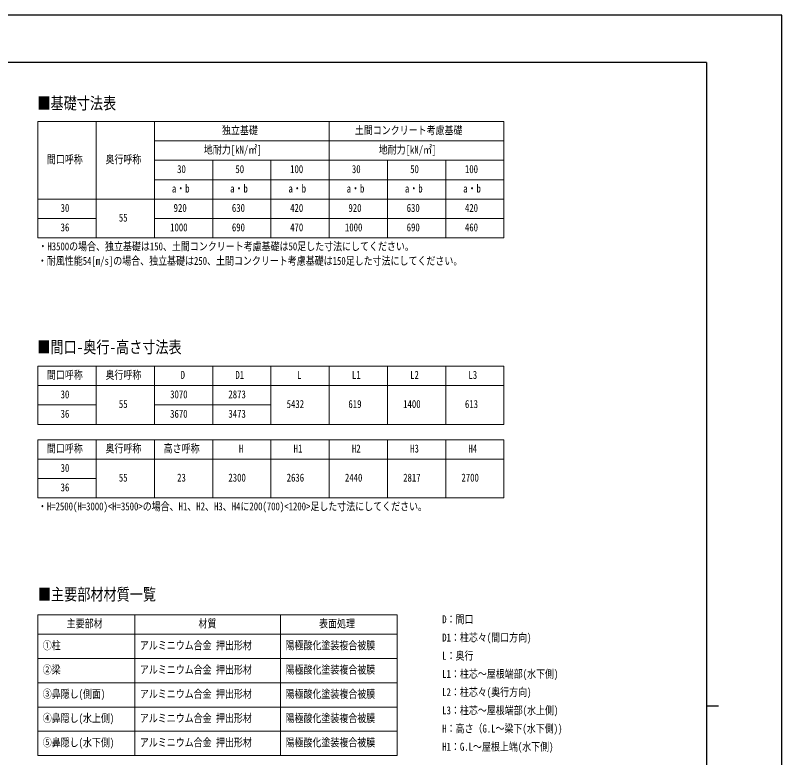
# Model space of a CAD drawing. Units: millimetres, scale not verified. Extents: x -10512 to 10512, y -7425 to 7425.
# Drawn here: x 2620 to 10512, y -221 to 7425 of the extents above; entities that cross this region are included whole.
import ezdxf
from ezdxf.enums import TextEntityAlignment as Align

# ---------------------------------------------------------------- set-up
doc = ezdxf.new("R2010")
doc.units = ezdxf.units.MM
doc.header["$LTSCALE"] = 30
doc.layers.add('0-1_TABLE1', color=7, linetype='Continuous', lineweight=18)
doc.layers.add('0-2_USER1', color=3, linetype='Continuous')
doc.layers.add('0-7_YKK_ZWAK', color=7, linetype='Continuous')
doc.styles.add('ＭＳ ゴシック', font='')
doc.styles.get('ＭＳ ゴシック').set_extended_font_data('MS Gothic')

msp = doc.modelspace()

# ---------------------------------------------------------------- linework, layer by layer
at = {"layer": '0-1_TABLE1'}
for p, q in [((2852.55, 6331.5), (7652.55, 6331.5)), ((2852.55, 6331.5), (2852.55, 5131.5)), ((3452.55, 6331.5), (3452.55, 5131.5)), ((4052.55, 6331.5), (4052.55, 5131.5)), ((5852.55, 6331.5), (5852.55, 5131.5)), ((4052.55, 6131.5), (7652.55, 6131.5)), ((4052.55, 5931.5), (7652.55, 5931.5)), ((4652.55, 5931.5), (4652.55, 5131.5)), ((5252.55, 5931.5), (5252.55, 5131.5)), ((6452.55, 5931.5), (6452.55, 5131.5)), ((7052.55, 5931.5), (7052.55, 5131.5)), ((4052.55, 5731.5), (7652.55, 5731.5)), ((2852.55, 5531.5), (7652.55, 5531.5)), ((2852.55, 5331.5), (3452.55, 5331.5)), ((4052.55, 5331.5), (7652.55, 5331.5)), ((2852.55, 3811.5), (7652.55, 3811.5)), ((2852.55, 3811.5), (2852.55, 3211.5)), ((3452.55, 3811.5), (3452.55, 3211.5)), ((4052.55, 3811.5), (4052.55, 3211.5)), ((4652.55, 3811.5), (4652.55, 3211.5)), ((5252.55, 3811.5), (5252.55, 3211.5)), ((5852.55, 3811.5), (5852.55, 3211.5)), ((6452.55, 3811.5), (6452.55, 3211.5)), ((7052.55, 3811.5), (7052.55, 3211.5)), ((7652.55, 3811.5), (7652.55, 3211.5)), ((2852.55, 3611.5), (7652.55, 3611.5)), ((2852.55, 3411.5), (3452.55, 3411.5)), ((4052.55, 3411.5), (5252.55, 3411.5)), ((2852.55, 3211.5), (7652.55, 3211.5)), ((2852.55, 3053.5), (7652.55, 3053.5)), ((2852.55, 3053.5), (2852.55, 2453.5)), ((3452.55, 3053.5), (3452.55, 2453.5)), ((4052.55, 3053.5), (4052.55, 2453.5)), ((4652.55, 3053.5), (4652.55, 2453.5)), ((5252.55, 3053.5), (5252.55, 2453.5)), ((5852.55, 3053.5), (5852.55, 2453.5)), ((6452.55, 3053.5), (6452.55, 2453.5)), ((7052.55, 3053.5), (7052.55, 2453.5)), ((7652.55, 3053.5), (7652.55, 2453.5)), ((2852.55, 2853.5), (7652.55, 2853.5)), ((2852.55, 2653.5), (3452.55, 2653.5)), ((2852.55, 2453.5), (7652.55, 2453.5)), ((2852.55, 1250.5), (6552.55, 1250.5)), ((2852.55, 1250.5), (2852.55, -199.5)), ((3852.55, 1250.5), (3852.55, -199.5)), ((5352.55, 1250.5), (5352.55, -199.5)), ((6552.55, 1250.5), (6552.55, -199.5)), ((2852.55, 1050.5), (6552.55, 1050.5)), ((2852.55, 800.5), (6552.55, 800.5)), ((2852.55, 550.5), (6552.55, 550.5)), ((2852.55, 300.5), (6552.55, 300.5)), ((2852.55, 50.5), (6552.55, 50.5)), ((2852.55, -199.5), (6552.55, -199.5))]:
    msp.add_line(p, q, dxfattribs=at)
for points in [[(7652.55, 6331.5), (7652.55, 5931.5), (7652.55, 5131.5)], [(2852.55, 5131.5), (3452.55, 5131.5), (4052.55, 5131.5), (7652.55, 5131.5)]]:
    msp.add_lwpolyline(points, dxfattribs=at)
at = {"layer": '0-7_YKK_ZWAK'}
for p, q in [((9737.55, 6937.5), (-9762.45, 6937.5)), ((9737.55, 6937.5), (9737.55, -6312.5)), ((9737.55, 312.5), (9862.55, 312.5))]:
    msp.add_line(p, q, dxfattribs=at)
msp.add_lwpolyline([(-10512.5, -7425), (10512.5, -7425), (10512.5, 7425), (-10512.5, 7425)], close=True, dxfattribs=at)

# ---------------------------------------------------------------- texts
at = {"layer": '0-1_TABLE1', "style": 'ＭＳ ゴシック', "width": 0.8}
for s, p in [('独立基礎', (4748.55, 6175.25)), ('土間コンクリート考慮基礎', (6116.55, 6175.25)), ('地耐力[kN/㎡]', (4562.55, 5975.25)), ('地耐力[kN/㎡]', (6362.55, 5975.25)), ('間口呼称', (2945.55, 5875.25)), ('奥行呼称', (3548.55, 5875.25)), ('30', (4286.55, 5775.25)), ('50', (4886.55, 5775.25)), ('100', (5450.55, 5775.25)), ('30', (6086.55, 5775.25)), ('50', (6686.55, 5775.25)), ('100', (7250.55, 5775.25)), ('a・b', (4232.55, 5575.25)), ('a・b', (4832.55, 5575.25)), ('a・b', (5432.55, 5575.25)), ('a・b', (6032.55, 5575.25)), ('a・b', (6632.55, 5575.25)), ('a・b', (7232.55, 5575.25)), ('30', (3086.55, 5375.25)), ('920', (4250.55, 5375.25)), ('630', (4850.55, 5375.25)), ('420', (5450.55, 5375.25)), ('920', (6050.55, 5375.25)), ('630', (6650.55, 5375.25)), ('420', (7250.55, 5375.25)), ('55', (3686.55, 5275.25)), ('36', (3086.55, 5175.25)), ('1000', (4214.55, 5175.25)), ('690', (4850.55, 5175.25)), ('470', (5450.55, 5175.25)), ('1000', (6014.55, 5175.25)), ('690', (6650.55, 5175.25)), ('460', (7250.55, 5175.25)), ('間口呼称', (2945.55, 3655.25)), ('奥行呼称', (3548.55, 3655.25)), ('D', (4322.55, 3655.25)), ('D1', (4886.55, 3655.25)), ('L', (5522.55, 3655.25)), ('L1', (6086.55, 3655.25)), ('L2', (6686.55, 3655.25)), ('L3', (7286.55, 3655.25)), ('30', (3086.55, 3455.25)), ('3070', (4214.55, 3455.25)), ('2873', (4814.55, 3455.25)), ('55', (3686.55, 3355.25)), ('5432', (5414.55, 3355.25)), ('619', (6050.55, 3355.25)), ('1400', (6614.55, 3355.25)), ('613', (7250.55, 3355.25)), ('36', (3086.55, 3255.25)), ('3670', (4214.55, 3255.25)), ('3473', (4814.55, 3255.25)), ('間口呼称', (2945.55, 2897.25)), ('奥行呼称', (3548.55, 2897.25)), ('高さ呼称', (4148.55, 2897.25)), ('H', (4922.55, 2897.25)), ('H1', (5486.55, 2897.25)), ('H2', (6086.55, 2897.25)), ('H3', (6686.55, 2897.25)), ('H4', (7286.55, 2897.25)), ('30', (3086.55, 2697.25)), ('55', (3686.55, 2597.25)), ('23', (4286.55, 2597.25)), ('2300', (4814.55, 2597.25)), ('2636', (5414.55, 2597.25)), ('2440', (6014.55, 2597.25)), ('2817', (6614.55, 2597.25)), ('2700', (7214.55, 2597.25)), ('36', (3086.55, 2497.25)), ('主要部材', (3148.55, 1094.25)), ('材質', (4506.55, 1094.25)), ('表面処理', (5748.55, 1094.25)), ('①柱', (2902.55, 869.25)), ('アルミニウム合金 押出形材', (3902.55, 869.25)), ('陽極酸化塗装複合被膜', (5402.55, 869.25)), ('②梁', (2902.55, 619.25)), ('アルミニウム合金 押出形材', (3902.55, 619.25)), ('陽極酸化塗装複合被膜', (5402.55, 619.25)), ('③鼻隠し(側面)', (2902.55, 369.25)), ('アルミニウム合金 押出形材', (3902.55, 369.25)), ('陽極酸化塗装複合被膜', (5402.55, 369.25)), ('④鼻隠し(水上側)', (2902.55, 119.25)), ('アルミニウム合金 押出形材', (3902.55, 119.25)), ('陽極酸化塗装複合被膜', (5402.55, 119.25)), ('⑤鼻隠し(水下側)', (2902.55, -130.75)), ('アルミニウム合金 押出形材', (3902.55, -130.75)), ('陽極酸化塗装複合被膜', (5402.55, -130.75))]:
    msp.add_text(s, height=82.48, dxfattribs=at).set_placement(p, align=Align.BOTTOM_LEFT)
at = {"layer": '0-2_USER1', "style": 'ＭＳ ゴシック', "width": 0.8}
for s, height, p in [('■基礎寸法表', 123.8, (2847.85, 6420.36)), ('・H3500の場合、独立基礎は150、土間コンクリート考慮基礎は50足した寸法にしてください。', 82.48, (2857.72, 4979.37)), ('・耐風性能54[m/s]の場合、独立基礎は250、土間コンクリート考慮基礎は150足した寸法にしてください。', 82.48, (2852.55, 4830)), ('■間口-奥行-高さ寸法表', 123.8, (2847.03, 3908.14)), ('・H=2500(H=3000)<H=3500>の場合、H1、H2、H3、H4に200(700)<1200>足した寸法にしてください。', 82.48, (2852.55, 2301.23)), ('■主要部材材質一覧', 123.8, (2853.12, 1362.1)), ('D：間口', 82.48, (7016.57, 1138)), ('D1：柱芯々(間口方向)', 82.48, (7016.57, 950.5)), ('L：奥行', 82.48, (7016.57, 763)), ('L1：柱芯～屋根端部(水下側)', 82.48, (7016.57, 575.5)), ('L2：柱芯々(奥行方向)', 82.48, (7016.57, 388)), ('L3：柱芯～屋根端部(水上側)', 82.48, (7016.57, 200.5)), ('H：高さ（G.L～梁下(水下側))', 82.48, (7016.57, 13)), ('H1：G.L～屋根上端(水下側)', 82.48, (7016.57, -174.5))]:
    msp.add_text(s, height=height, dxfattribs=at).set_placement(p, align=Align.BOTTOM_LEFT)

doc.saveas('drawing.dxf')
